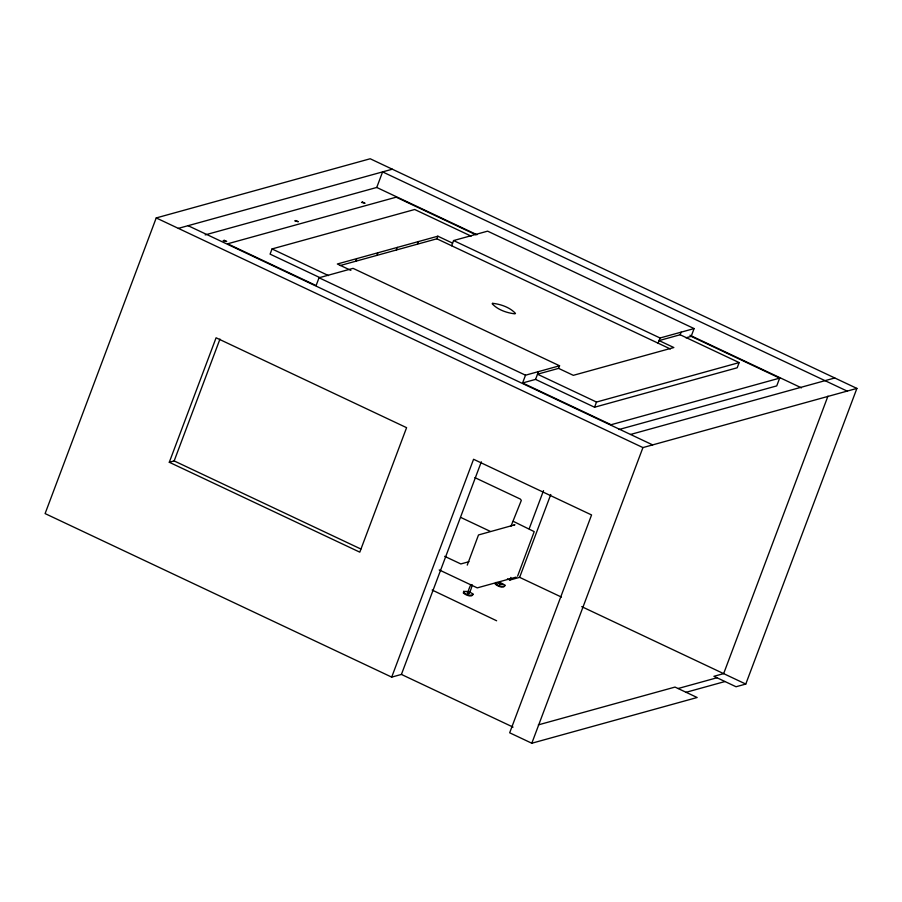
<?xml version="1.0" encoding="UTF-8"?>
<svg xmlns="http://www.w3.org/2000/svg" width="902" height="902" viewBox="0 0 902 902"><rect width="100%" height="100%" fill="white"/><g stroke="black" fill="none" stroke-linecap="round" stroke-linejoin="round"><path stroke-width="1.35" d="M827.935 396.17L723.652 673.625L713.922 676.308L736.043 686.749L745.774 684.066L856.9 388.412L370.192 158.763L156.226 217.934L45.1 513.588L391.693 677.12L401.413 674.437L513.058 727.113M169.294 462.264L216.085 337.788L406.588 427.672L359.797 552.159L169.294 462.264L174.165 460.922L360.856 549.014M174.165 460.922L219.964 339.062M471.16 236.144L414.683 209.501L272.032 248.941L270.081 254.127L320.289 277.816M559.556 365.784L525.516 375.198L522.585 382.978L535.551 379.392L594.553 407.23L737.193 367.779L739.144 362.593L596.504 402.044L537.502 374.206L558.575 368.377L559.556 365.784L353.077 268.356L319.037 277.771L316.106 285.551L227.62 243.799L396.203 197.177L475.839 234.757M205.194 234.892L376.743 187.458L382.595 171.899L847.17 391.107M355.828 261.208L356.797 258.615M376.901 255.379L377.87 252.785M396.35 250.001L397.331 247.407M417.423 244.171L418.404 241.578M340.268 265.515L436.872 238.793L437.853 236.2L452.601 243.157M451.62 245.75L453.571 240.563L487.61 231.149L694.1 328.576L691.169 336.356L685.982 337.799M391.693 677.12L473.573 459.276L591.565 514.952L509.675 732.796L531.808 743.237L697.145 697.505L675.023 687.076L538.347 724.87M401.413 674.437L481.33 461.835M535.551 379.392L538.483 371.613M472.22 584.789C469.638 596.414 465.071 596.402 470.912 584.541M507.443 578.892L509.901 580.042L510.893 577.415M529.181 528.764L543.511 490.632M496.63 620.768L432.159 590.043M517.601 576.152L534.209 531.628L513.204 521.311M509.901 580.042L519.631 577.359L550.772 494.51M594.553 407.23L596.504 402.044M658.099 343.177L660.05 337.991L694.1 328.576M558.575 368.377L573.322 375.333L673.828 347.541L659.08 340.584L680.153 334.755L681.123 332.161M531.808 743.237L642.934 447.584L856.9 388.412M691.169 336.356L779.666 378.118L776.735 385.898L618.941 429.532M510.983 526.204L521.322 500.418L520.341 499.077L474.892 477.632M467.732 593.009L469.04 593.245M467.259 565.114L478.5 534.954L514.929 524.784L513.802 525.189M463.921 591.847L463.29 592.941C465.308 594.993 471.498 597.598 472.952 594.711M495.863 583.019L495.232 584.113C497.239 586.153 503.429 588.769 504.894 585.883M178.348 228.375L392.325 169.204M437.853 236.2L337.348 263.993L350.867 270.375M779.666 378.118L611.082 424.729L522.585 382.978M630.532 434.46L834.778 377.972M468.961 561.698L460.832 563.942L444.663 556.331M516.124 577.133L477.259 587.878L439.206 569.917M678.09 688.519L717 677.763M686.084 692.296L724.982 681.529M497.746 582.918L498.953 583.087M467.01 591.915L468.307 592.208M501.523 583.786L502.696 584.27M376.743 187.458L476.944 234.734M689.951 335.24L801.461 387.86M680.153 334.755L739.144 362.593M453.571 240.563L660.05 337.991M436.872 238.793L670.4 348.984M272.032 248.941L328.52 275.595M319.037 277.771L525.516 375.198M188.078 225.692L652.653 444.9M156.226 217.934L642.934 447.584M461.057 517.568L490.09 531.278M519.631 577.359L561.45 597.09M581.722 606.651L745.774 684.066M463.651 591.396L463.549 592.242C465.567 594.283 471.757 596.887 473.212 594.012L468.566 591.498L463.651 591.396M495.593 582.568L495.491 583.402C497.509 585.454 503.699 588.059 505.154 585.173L500.509 582.669L495.593 582.568M499.753 584.022L500.982 584.406L499.753 584.022M492.684 303.331L492.165 303.748C497.69 309.781 506.868 312.971 514.952 313.84L515.47 313.411C509.957 307.379 500.768 304.188 492.684 303.331M224.26 240.36L223.177 240.654L226.718 241.51L224.26 240.36M295.856 220.562L294.774 220.855L298.314 221.723L295.856 220.562M362.581 202.104L361.499 202.398L365.039 203.266L362.581 202.104"/></g></svg>
